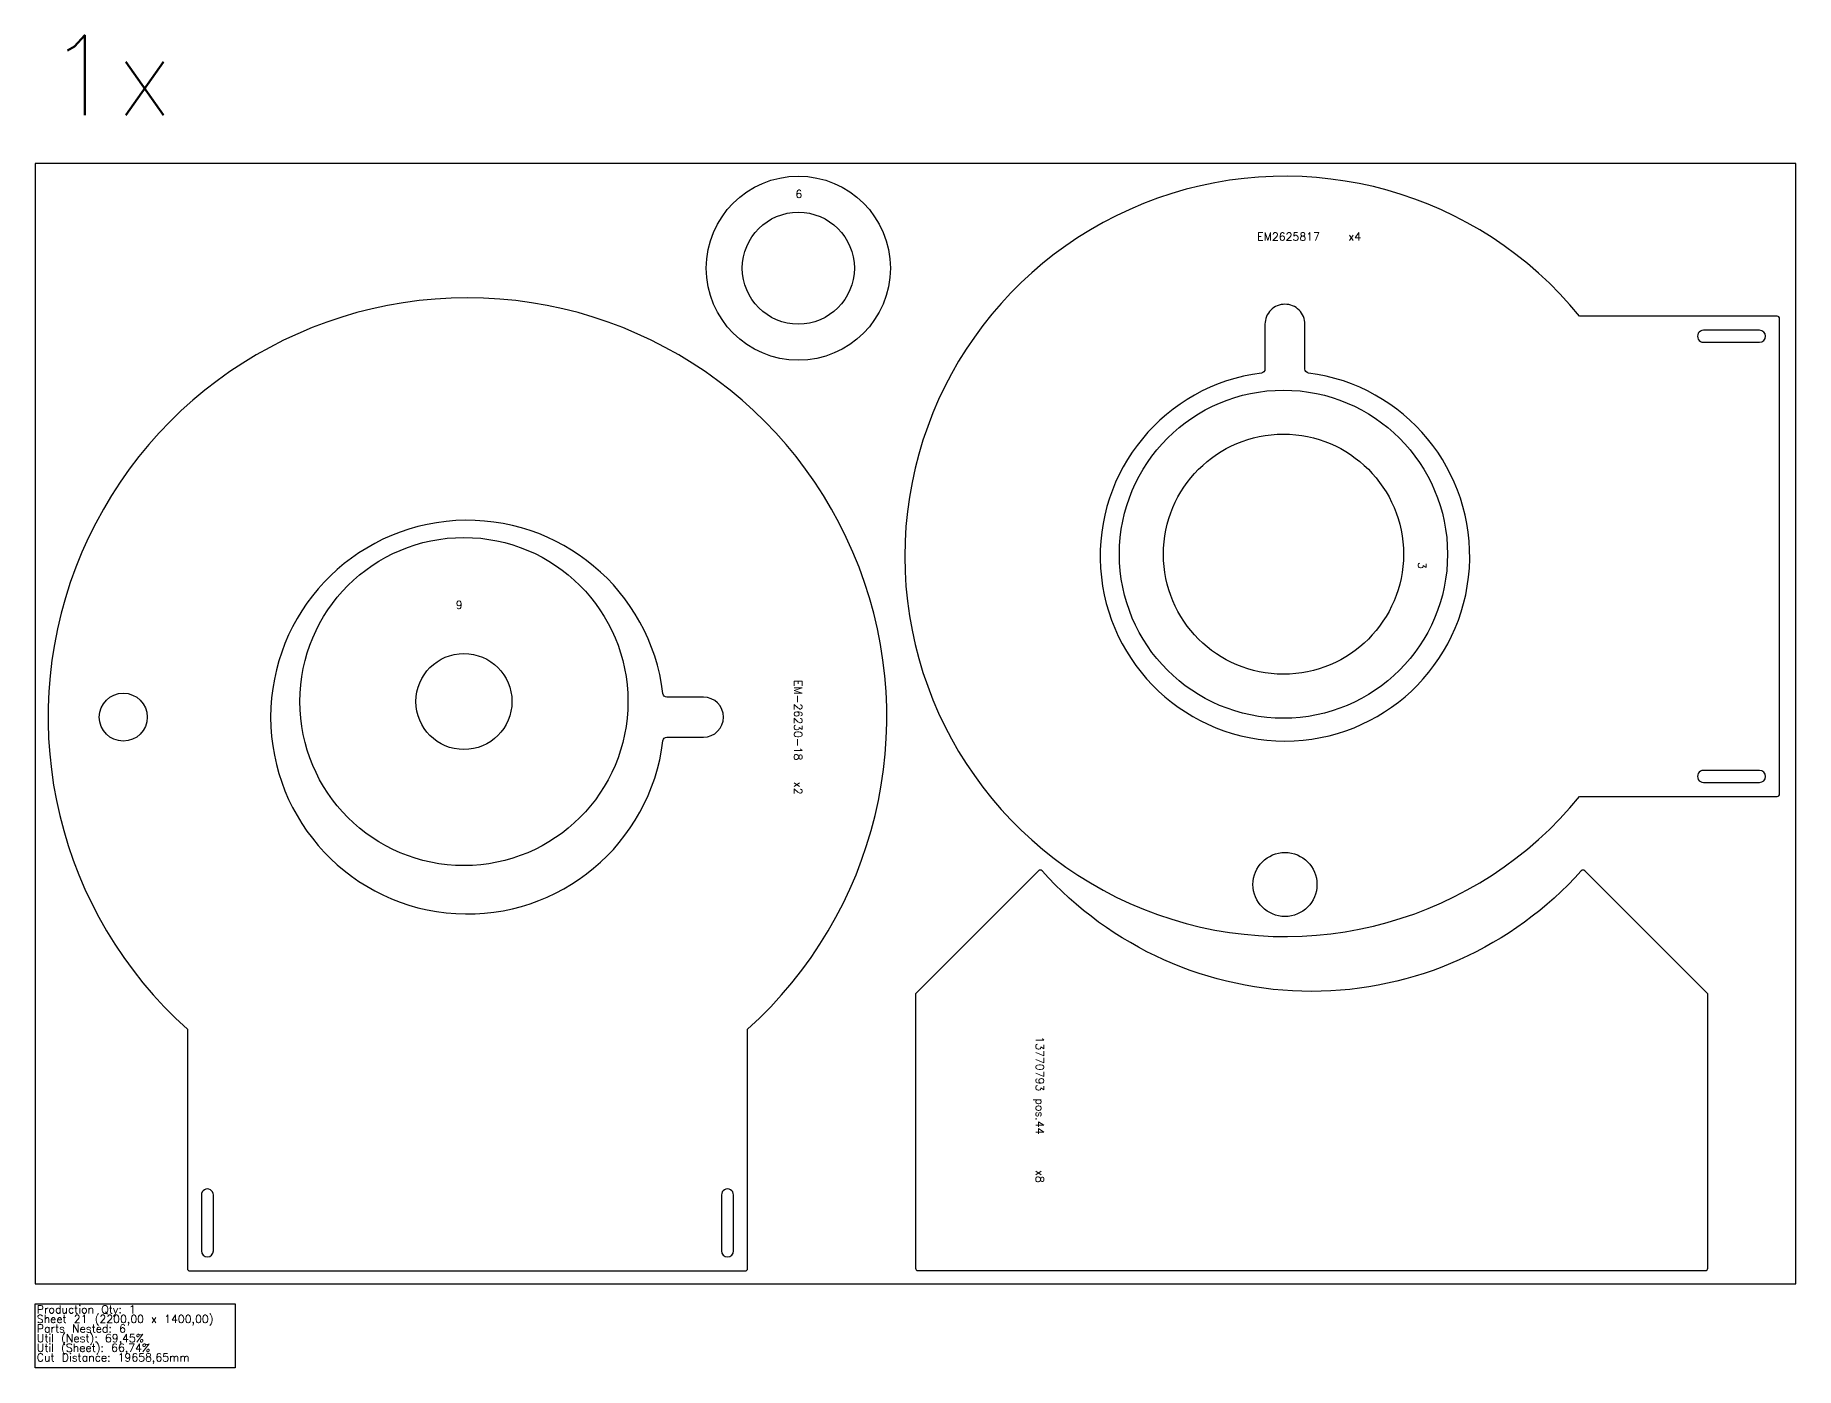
# Model space of a CAD drawing. Header units: millimetres. Extents: x 0 to 68500, y -105 to 2360.
# Drawn here: x 54600 to 56800, y -105 to 1560 of the extents above; entities that cross this region are included whole.
import ezdxf

# ---------------------------------------------------------------- set-up
doc = ezdxf.new("R2010")
doc.units = ezdxf.units.MM
for name, color, linetype in [('--NestedParts--', 7, 'Continuous'), ('sheet', 24, 'Continuous'), ('Stats', 7, 'Continuous'), ('Texto', 7, 'Continuous')]:
    doc.layers.add(name, color=color, linetype=linetype)
doc.styles.get("Standard").update_dxf_attribs({"font": 'txt.shx'})

msp = doc.modelspace()

# ---------------------------------------------------------------- linework, layer by layer
at = {"layer": '--NestedParts--', "color": 7}
for points in [[(56779.7, 611.9), (56779.7, 1205.9, 0.414214), (56776.7, 1208.9), (56529.9, 1208.9, 2.81091), (56529.9, 608.9), (56776.7, 608.9, 0.414214)], [(54793.1, 16), (55487.1, 16, 0.414214), (55490.1, 19), (55490.1, 318, 2.611341), (54790.1, 318), (54790.1, 19, 0.414214)], [(56191, 1138, -0.377354), (56186.7, 1143), (56186.7, 1198.9, 0.414214), (56161.7, 1223.9), (56161.7, 1223.9, 0.414214), (56136.7, 1198.9), (56136.7, 1143, -0.377354), (56132.3, 1138, 15.669515)], [(56684.7, 1176.4), (56754.7, 1176.4, 0.99995), (56754.7, 1191.4), (56684.7, 1191.4, 1.00005)], [(55384.4, 678.6, -0.379542), (55389.3, 683), (55435.1, 683, 0.999992), (55435.1, 733), (55389.3, 733, -0.379542), (55384.4, 737.4, 16.673357)], [(56684.7, 641.4, 1.000011), (56684.7, 626.4), (56754.7, 626.4, 0.999986), (56754.7, 641.4)], [(55700, 19.4, 0.414214), (55703, 16.4), (56687, 16.4, 0.414214), (56690, 19.4), (56690, 362.4), (56536.2, 516.1, 0.430593), (56531.9, 516, -0.44717), (55858.1, 516, 0.430593), (55853.7, 516.1), (55700, 362.4)], [(54807.6, 111), (54807.6, 41, 0.999985), (54822.6, 41), (54822.6, 111, 1.00007)], [(55472.6, 111, 1.000068), (55457.6, 111), (55457.6, 41, 0.999929), (55472.6, 41)]]:
    msp.add_lwpolyline(points, format="xyb", close=True, dxfattribs=at)
for centre, radius in [((55553.6, 1269), 115), ((55553.6, 1269), 70), ((56159.8, 911.6), 205), ((56159.8, 911.6), 150), ((55135.7, 727.5), 205), ((55135.7, 727.5), 60), ((54710.1, 708), 30), ((56161.7, 498.9), 40)]:
    msp.add_circle(centre, radius, dxfattribs=at)
at = {"layer": 'sheet', "color": 7}
msp.add_lwpolyline([(54600, 0), (56800, 0), (56800, 1400), (54600, 1400)], close=True, dxfattribs=at)
at = {"layer": 'Stats', "color": 151}
msp.add_lwpolyline([(54600, -25), (54850, -25), (54850, -105), (54600, -105), (54600, -25)], close=True, dxfattribs=at)

# ---------------------------------------------------------------- texts
at = {"insert": (54614.8, 1560.1), "char_height": 100, "attachment_point": 1}
msp.add_mtext_dynamic_manual_height_columns('1x', width=283.974, gutter_width=1, heights=[0], dxfattribs=at)
at = {"layer": 'Stats', "color": 60}
for s, p in [('Sheet 21 (2200,00 x 1400,00)', (54602, -49)), ('Production Qty: 1', (54602, -37)), ('Parts Nested: 6', (54602, -61)), ('Util (Nest): 69,45%', (54602, -73)), ('Cut Distance: 19658,65mm', (54602, -97)), ('Util (Sheet): 66,74%', (54602, -85))]:
    msp.add_text(s, height=10, dxfattribs=at).set_placement(p)
at = {"layer": 'Texto', "color": 3, "char_height": 10, "attachment_point": 1}
for s, insert, width in [('6', (55549.8, 1366.7), 25.724), ('EM2625817    x4', (56126.9, 1313.4), 285.4), ('9', (55125.5, 853.2), 25.724)]:
    msp.add_mtext(s, dxfattribs=dict(at, insert=insert, width=width))
at = {"layer": 'Texto', "color": 3, "char_height": 10, "attachment_point": 1, "rotation": 270}
for s, insert, width in [('3', (56338.1, 901.7), 25.724), ('EM-26230-18   x2', (55558.3, 754.6), 266.034), ('13770793 pos.44     x8', (55860.4, 309.1), 335.081)]:
    msp.add_mtext(s, dxfattribs=dict(at, insert=insert, width=width))

doc.saveas('drawing.dxf')
